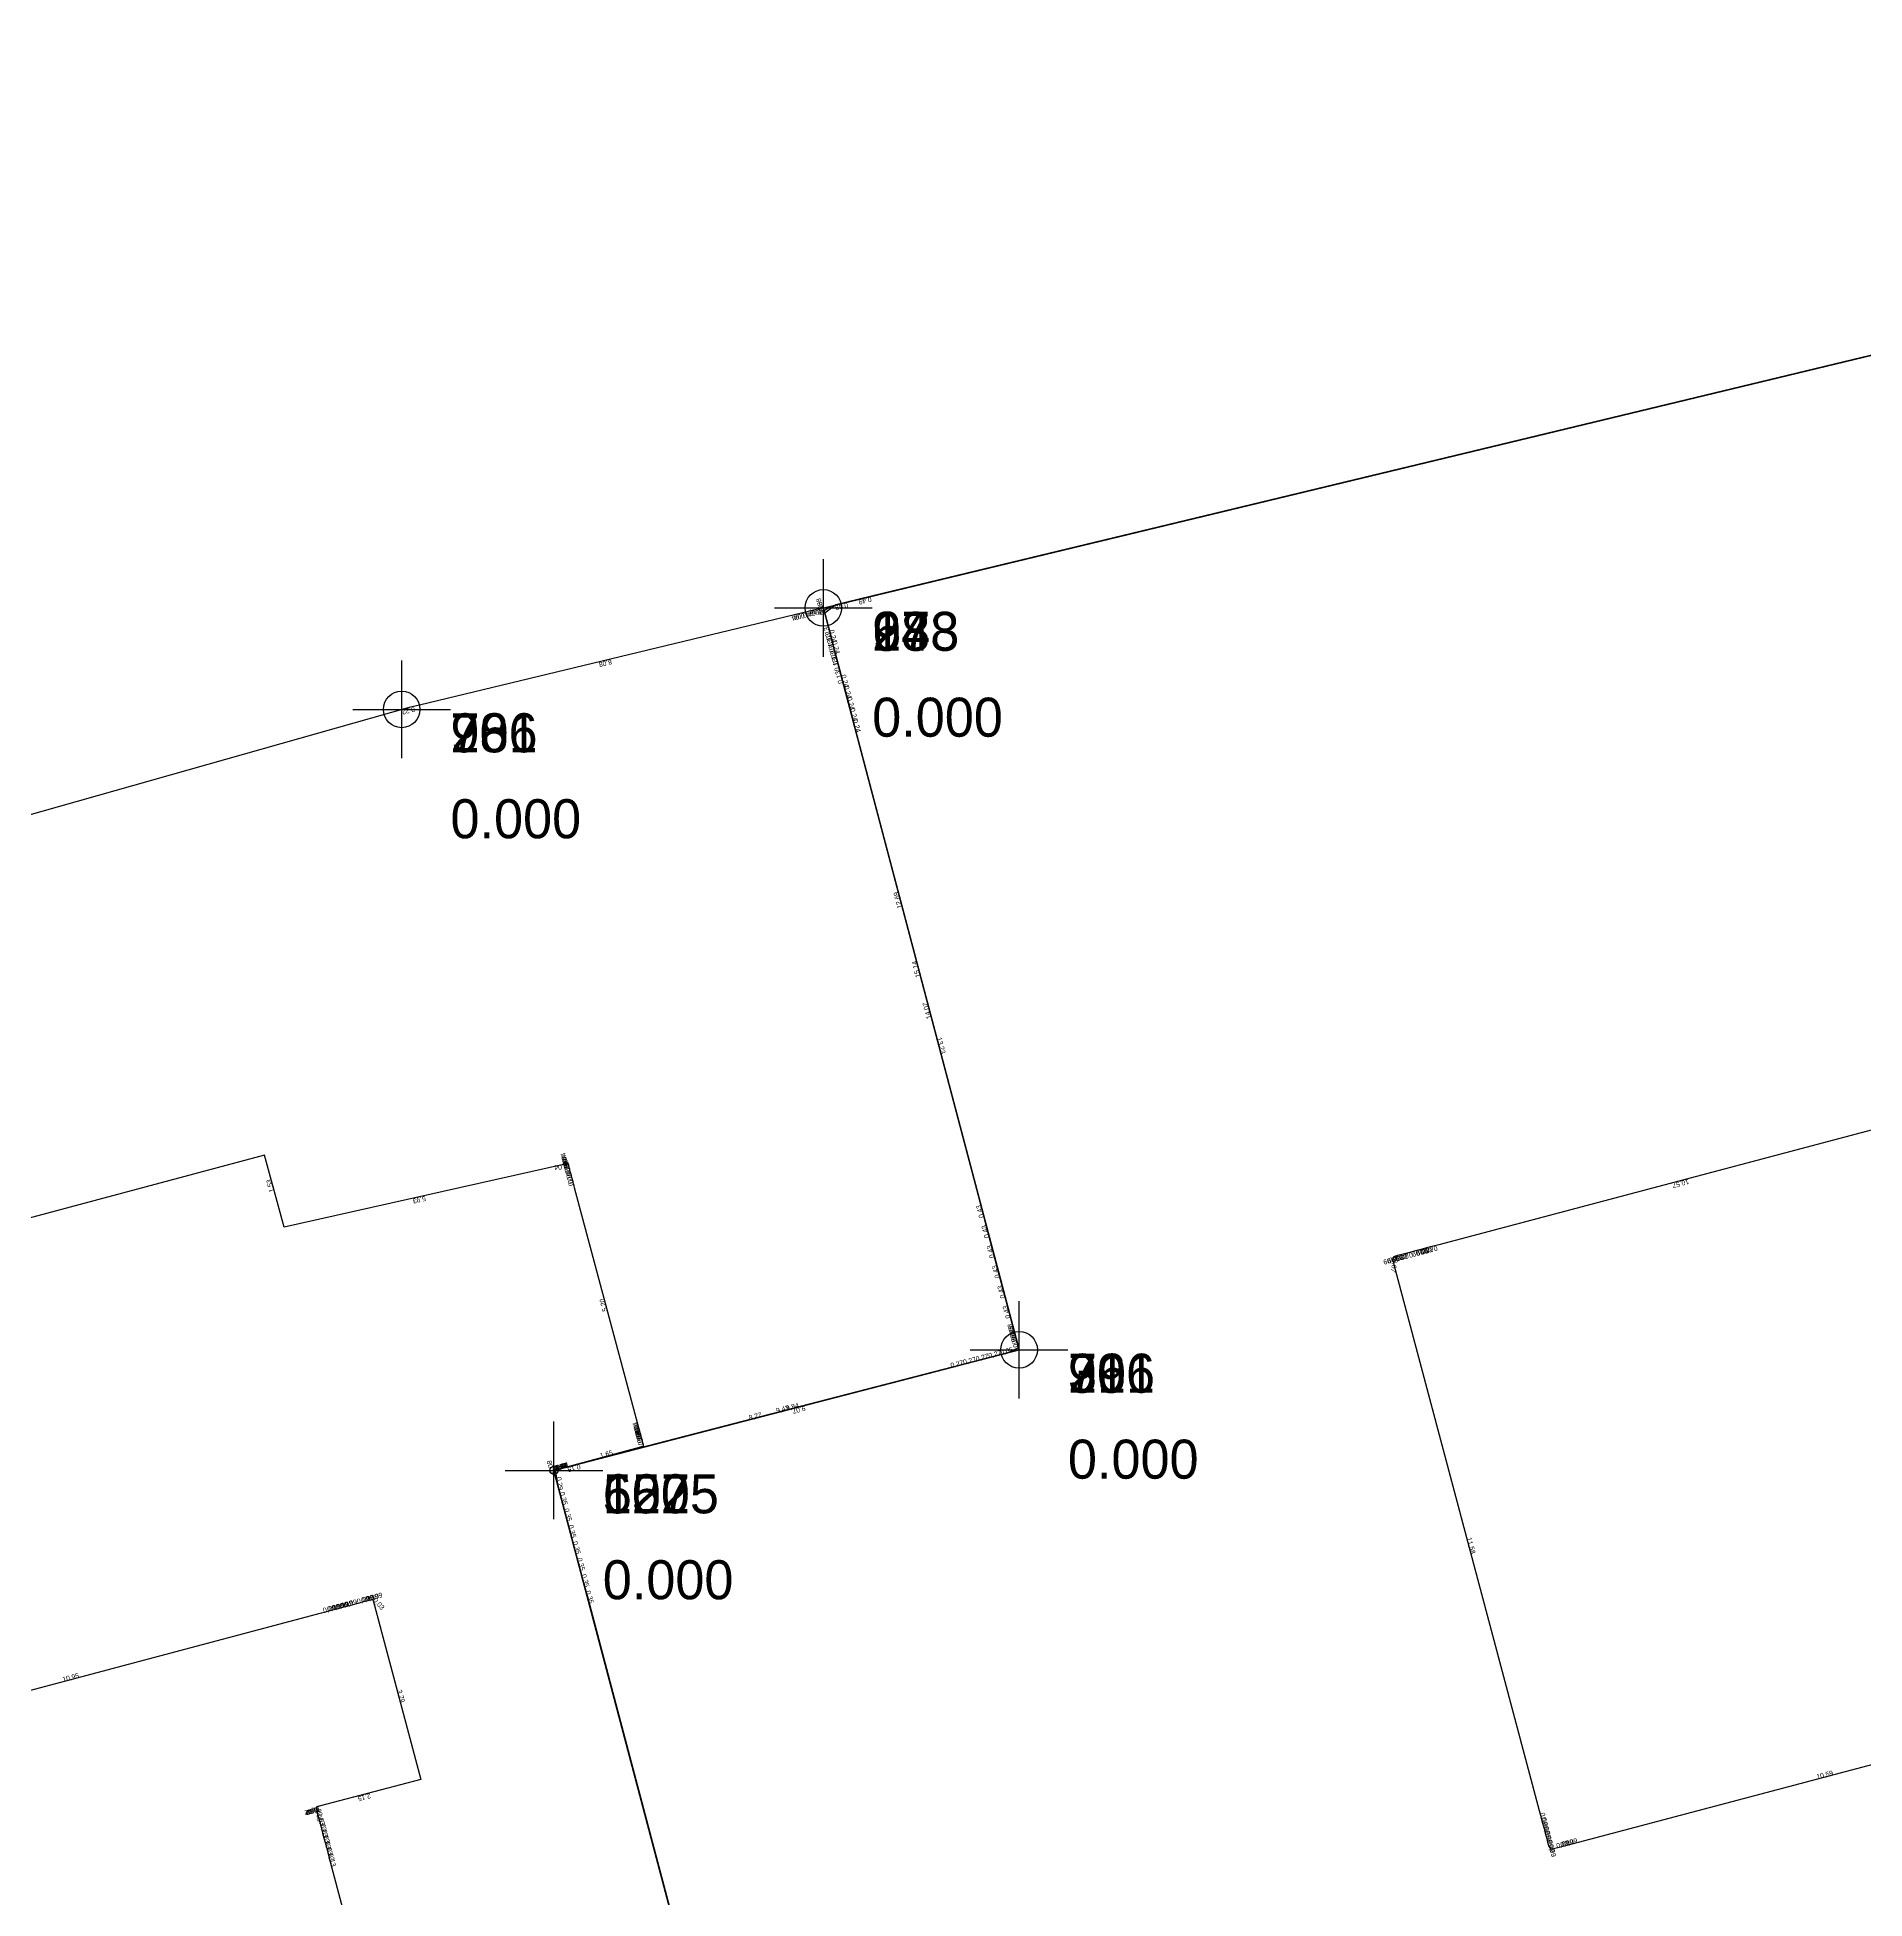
# Model space of a CAD drawing. Header units: metres. Extents: x 581016 to 32581287, y 5319908 to 5321142.
# Drawn here: x 581108.47 to 581145.92, y 5320311.44 to 5320349.58 of the extents above; entities that cross this region are included whole.
import ezdxf
from ezdxf.enums import TextEntityAlignment as Align

# ---------------------------------------------------------------- set-up
doc = ezdxf.new("R2010")
doc.units = ezdxf.units.M
doc.header["$PDMODE"] = 2
doc.header["$PDSIZE"] = 1
for name, color, linetype in [('EdgeLengths', 7, 'Continuous'), ('Flurstuecksgrenzedxf', 7, 'Continuous'), ('Gebaeudeumrissliniedxf', 7, 'Continuous'), ('Grenzpunktdxf', 7, 'Continuous'), ('Grenzpunktunabgemarktdxf', 7, 'Continuous'), ('PointHeights', 7, 'Continuous'), ('PointNames', 7, 'Continuous'), ('UmringIndustrieUGewerbefldxf', 7, 'Continuous'), ('UmringPWohnbauFldxf', 7, 'Continuous')]:
    doc.layers.add(name, color=color, linetype=linetype)

msp = doc.modelspace()

# ---------------------------------------------------------------- linework, layer by layer
at = {"layer": 'Flurstuecksgrenzedxf', "color": 178}
for points in [[(581237.79, 5320365.18), (581125.792, 5320338.182), (581125.313, 5320338.067), (581124.834, 5320337.951), (581124.609, 5320337.782), (581124.669, 5320337.552), (581124.73, 5320337.323), (581124.79, 5320337.093), (581124.851, 5320336.863), (581124.911, 5320336.633), (581124.972, 5320336.404), (581125.033, 5320336.174), (581125.093, 5320335.944), (581125.154, 5320335.715), (581125.214, 5320335.485), (581128.59, 5320322.69), (581119.805, 5320320.413), (581119.661, 5320320.376), (581119.517, 5320320.339), (581119.373, 5320320.301), (581119.229, 5320320.264), (581119.085, 5320320.227), (581119.133, 5320319.942), (581119.223, 5320319.606), (581119.312, 5320319.269), (581119.401, 5320318.932), (581119.49, 5320318.595), (581119.579, 5320318.258), (581119.668, 5320317.921), (581119.758, 5320317.584), (581124.96, 5320297.92)], [(581237.79, 5320365.18), (581125.792, 5320338.182), (581125.313, 5320338.067), (581124.834, 5320337.951), (581124.609, 5320337.782), (581124.669, 5320337.552), (581124.73, 5320337.323), (581124.79, 5320337.093), (581124.851, 5320336.863), (581124.911, 5320336.633), (581124.972, 5320336.404), (581125.033, 5320336.174), (581125.093, 5320335.944), (581125.154, 5320335.715), (581125.214, 5320335.485), (581128.59, 5320322.69), (581119.805, 5320320.413), (581119.661, 5320320.376), (581119.517, 5320320.339), (581119.373, 5320320.301), (581119.229, 5320320.264), (581119.085, 5320320.227), (581119.133, 5320319.942), (581119.223, 5320319.606), (581119.312, 5320319.269), (581119.401, 5320318.932), (581119.49, 5320318.595), (581119.579, 5320318.258), (581119.668, 5320317.921), (581119.758, 5320317.584), (581124.96, 5320297.92)], [(581124.832, 5320298.406), (581119.06, 5320320.22), (581128.192, 5320322.587), (581128.238, 5320322.599), (581128.285, 5320322.611), (581128.332, 5320322.623), (581128.378, 5320322.635), (581128.425, 5320322.647), (581128.471, 5320322.659), (581128.518, 5320322.671), (581128.565, 5320322.683), (581128.581, 5320322.724), (581128.561, 5320322.798), (581128.542, 5320322.872), (581128.522, 5320322.947), (581128.503, 5320323.021), (581124.641, 5320337.66), (581124.621, 5320337.735), (581124.601, 5320337.809), (581124.582, 5320337.883), (581124.542, 5320337.881), (581124.499, 5320337.871), (581124.457, 5320337.86), (581124.415, 5320337.85), (581124.373, 5320337.84), (581124.33, 5320337.83), (581124.288, 5320337.82), (581124.246, 5320337.81), (581124.204, 5320337.799), (581124.161, 5320337.789), (581116.305, 5320335.898), (581116.094, 5320335.847), (581072.74, 5320323.58)], [(581124.832, 5320298.406), (581119.06, 5320320.22), (581128.192, 5320322.587), (581128.238, 5320322.599), (581128.285, 5320322.611), (581128.332, 5320322.623), (581128.378, 5320322.635), (581128.425, 5320322.647), (581128.471, 5320322.659), (581128.518, 5320322.671), (581128.565, 5320322.683), (581128.581, 5320322.724), (581128.561, 5320322.798), (581128.542, 5320322.872), (581128.522, 5320322.947), (581128.503, 5320323.021), (581124.641, 5320337.66), (581124.621, 5320337.735), (581124.601, 5320337.809), (581124.582, 5320337.883), (581124.542, 5320337.881), (581124.499, 5320337.871), (581124.457, 5320337.86), (581124.415, 5320337.85), (581124.373, 5320337.84), (581124.33, 5320337.83), (581124.288, 5320337.82), (581124.246, 5320337.81), (581124.204, 5320337.799), (581124.161, 5320337.789), (581116.305, 5320335.898), (581116.094, 5320335.847), (581072.74, 5320323.58)]]:
    msp.add_lwpolyline(points, dxfattribs=at)
at = {"layer": 'Gebaeudeumrissliniedxf', "color": 178}
for points in [[(581147.41, 5320327.55), (581137.189, 5320324.844), (581137.105, 5320324.822), (581137.02, 5320324.799), (581136.936, 5320324.777), (581136.851, 5320324.754), (581136.767, 5320324.732), (581136.682, 5320324.71), (581136.598, 5320324.687), (581136.513, 5320324.665), (581136.429, 5320324.643), (581136.344, 5320324.62), (581136.26, 5320324.598), (581136.246, 5320324.531), (581136.27, 5320324.439), (581139.248, 5320313.249), (581139.272, 5320313.157), (581139.296, 5320313.065), (581139.321, 5320312.973), (581139.345, 5320312.882), (581139.37, 5320312.79), (581139.394, 5320312.698), (581139.418, 5320312.606), (581139.443, 5320312.515), (581139.485, 5320312.457), (581139.569, 5320312.479), (581139.653, 5320312.501), (581139.737, 5320312.523), (581139.82, 5320312.545), (581150.061, 5320315.255)], [(581147.41, 5320327.55), (581137.189, 5320324.844), (581137.105, 5320324.822), (581137.02, 5320324.799), (581136.936, 5320324.777), (581136.851, 5320324.754), (581136.767, 5320324.732), (581136.682, 5320324.71), (581136.598, 5320324.687), (581136.513, 5320324.665), (581136.429, 5320324.643), (581136.344, 5320324.62), (581136.26, 5320324.598), (581136.246, 5320324.531), (581136.27, 5320324.439), (581139.248, 5320313.249), (581139.272, 5320313.157), (581139.296, 5320313.065), (581139.321, 5320312.973), (581139.345, 5320312.882), (581139.37, 5320312.79), (581139.394, 5320312.698), (581139.418, 5320312.606), (581139.443, 5320312.515), (581139.485, 5320312.457), (581139.569, 5320312.479), (581139.653, 5320312.501), (581139.737, 5320312.523), (581139.82, 5320312.545), (581150.061, 5320315.255)], [(581124.806, 5320298.499), (581119.081, 5320320.142), (581119.062, 5320320.22), (581119.075, 5320320.224), (581119.088, 5320320.228), (581119.101, 5320320.231), (581119.114, 5320320.235), (581119.127, 5320320.238), (581119.14, 5320320.242), (581119.153, 5320320.245), (581119.166, 5320320.249), (581119.179, 5320320.252), (581119.192, 5320320.256), (581119.206, 5320320.26), (581119.219, 5320320.263), (581120.815, 5320320.697), (581120.828, 5320320.7), (581120.841, 5320320.704), (581120.854, 5320320.708), (581120.867, 5320320.711), (581120.88, 5320320.715), (581120.893, 5320320.718), (581120.894, 5320320.741), (581120.883, 5320320.782), (581120.872, 5320320.823), (581120.861, 5320320.864), (581120.85, 5320320.905), (581120.839, 5320320.946), (581120.828, 5320320.988), (581119.484, 5320326.011), (581119.473, 5320326.052), (581119.462, 5320326.093), (581119.451, 5320326.134), (581119.44, 5320326.175), (581119.429, 5320326.217), (581119.418, 5320326.258), (581119.406, 5320326.299), (581119.395, 5320326.34), (581119.384, 5320326.381), (581119.373, 5320326.423), (581119.362, 5320326.464), (581119.351, 5320326.505), (581119.314, 5320326.502), (581113.53, 5320325.2), (581113.13, 5320326.68), (581099.823, 5320323.121)], [(581124.806, 5320298.499), (581119.081, 5320320.142), (581119.062, 5320320.22), (581119.075, 5320320.224), (581119.088, 5320320.228), (581119.101, 5320320.231), (581119.114, 5320320.235), (581119.127, 5320320.238), (581119.14, 5320320.242), (581119.153, 5320320.245), (581119.166, 5320320.249), (581119.179, 5320320.252), (581119.192, 5320320.256), (581119.206, 5320320.26), (581119.219, 5320320.263), (581120.815, 5320320.697), (581120.828, 5320320.7), (581120.841, 5320320.704), (581120.854, 5320320.708), (581120.867, 5320320.711), (581120.88, 5320320.715), (581120.893, 5320320.718), (581120.894, 5320320.741), (581120.883, 5320320.782), (581120.872, 5320320.823), (581120.861, 5320320.864), (581120.85, 5320320.905), (581120.839, 5320320.946), (581120.828, 5320320.988), (581119.484, 5320326.011), (581119.473, 5320326.052), (581119.462, 5320326.093), (581119.451, 5320326.134), (581119.44, 5320326.175), (581119.429, 5320326.217), (581119.418, 5320326.258), (581119.406, 5320326.299), (581119.395, 5320326.34), (581119.384, 5320326.381), (581119.373, 5320326.423), (581119.362, 5320326.464), (581119.351, 5320326.505), (581119.314, 5320326.502), (581113.53, 5320325.2), (581113.13, 5320326.68), (581099.823, 5320323.121)], [(581103.714, 5320314.49), (581114.298, 5320317.301), (581114.385, 5320317.324), (581114.472, 5320317.347), (581114.558, 5320317.37), (581114.645, 5320317.393), (581114.732, 5320317.416), (581114.819, 5320317.439), (581114.905, 5320317.462), (581114.992, 5320317.485), (581115.079, 5320317.508), (581115.166, 5320317.531), (581115.252, 5320317.554), (581115.339, 5320317.577), (581115.356, 5320317.557), (581116.33, 5320313.89), (581114.251, 5320313.339), (581114.235, 5320313.335), (581114.22, 5320313.331), (581114.205, 5320313.327), (581114.19, 5320313.323), (581114.192, 5320313.274), (581114.224, 5320313.153), (581114.257, 5320313.032), (581114.289, 5320312.91), (581114.321, 5320312.789), (581114.354, 5320312.668), (581114.386, 5320312.546), (581114.418, 5320312.425), (581114.45, 5320312.303), (581118.72, 5320296.25)], [(581103.714, 5320314.49), (581114.298, 5320317.301), (581114.385, 5320317.324), (581114.472, 5320317.347), (581114.558, 5320317.37), (581114.645, 5320317.393), (581114.732, 5320317.416), (581114.819, 5320317.439), (581114.905, 5320317.462), (581114.992, 5320317.485), (581115.079, 5320317.508), (581115.166, 5320317.531), (581115.252, 5320317.554), (581115.339, 5320317.577), (581115.356, 5320317.557), (581116.33, 5320313.89), (581114.251, 5320313.339), (581114.235, 5320313.335), (581114.22, 5320313.331), (581114.205, 5320313.327), (581114.19, 5320313.323), (581114.192, 5320313.274), (581114.224, 5320313.153), (581114.257, 5320313.032), (581114.289, 5320312.91), (581114.321, 5320312.789), (581114.354, 5320312.668), (581114.386, 5320312.546), (581114.418, 5320312.425), (581114.45, 5320312.303), (581118.72, 5320296.25)]]:
    msp.add_lwpolyline(points, dxfattribs=at)
at = {"layer": 'Grenzpunktdxf', "color": 178}
for centre in [(581124.58, 5320337.89), (581124.58, 5320337.89), (581124.58, 5320337.89), (581124.58, 5320337.89), (581115.94, 5320335.81), (581115.94, 5320335.81), (581115.94, 5320335.81), (581115.94, 5320335.81), (581128.59, 5320322.69), (581128.59, 5320322.69), (581128.59, 5320322.69), (581128.59, 5320322.69)]:
    msp.add_circle(centre, 0.375, dxfattribs=at)
at = {"layer": 'Grenzpunktdxf', "linetype": 'Continuous'}
for p in [(581124.58, 5320337.89), (581124.58, 5320337.89), (581124.58, 5320337.89), (581124.58, 5320337.89), (581115.94, 5320335.81), (581115.94, 5320335.81), (581115.94, 5320335.81), (581115.94, 5320335.81), (581128.59, 5320322.69), (581128.59, 5320322.69), (581128.59, 5320322.69), (581128.59, 5320322.69)]:
    msp.add_point(p, dxfattribs=at)
at = {"layer": 'Grenzpunktunabgemarktdxf', "color": 178}
msp.add_circle((581119.06, 5320320.22), 0.0833, dxfattribs=at)
msp.add_circle((581119.06, 5320320.22), 0.0833, dxfattribs=at)
at = {"layer": 'Grenzpunktunabgemarktdxf', "linetype": 'Continuous'}
msp.add_point((581119.06, 5320320.22), dxfattribs=at)
msp.add_point((581119.06, 5320320.22), dxfattribs=at)
msp.add_point((581119.06, 5320320.22), dxfattribs=at)
msp.add_point((581119.06, 5320320.22), dxfattribs=at)
at = {"layer": 'UmringIndustrieUGewerbefldxf', "color": 178}
msp.add_lwpolyline([(581124.53, 5320299.545), (581119.06, 5320320.22), (581127.069, 5320322.296), (581127.328, 5320322.363), (581127.586, 5320322.43), (581127.845, 5320322.497), (581128.103, 5320322.564), (581128.361, 5320322.631), (581128.578, 5320322.737), (581128.469, 5320323.149), (581128.36, 5320323.561), (581128.251, 5320323.974), (581128.143, 5320324.386), (581128.034, 5320324.798), (581127.925, 5320325.21), (581127.817, 5320325.622), (581124.58, 5320337.89), (581232.912, 5320364.004)], dxfattribs=at)
msp.add_lwpolyline([(581124.53, 5320299.545), (581119.06, 5320320.22), (581127.069, 5320322.296), (581127.328, 5320322.363), (581127.586, 5320322.43), (581127.845, 5320322.497), (581128.103, 5320322.564), (581128.361, 5320322.631), (581128.578, 5320322.737), (581128.469, 5320323.149), (581128.36, 5320323.561), (581128.251, 5320323.974), (581128.143, 5320324.386), (581128.034, 5320324.798), (581127.925, 5320325.21), (581127.817, 5320325.622), (581124.58, 5320337.89), (581232.912, 5320364.004)], dxfattribs=at)
at = {"layer": 'UmringPWohnbauFldxf', "color": 178}
msp.add_lwpolyline([(581124.931, 5320298.029), (581119.06, 5320320.22), (581128.59, 5320322.69), (581125.001, 5320336.296), (581124.967, 5320336.424), (581124.933, 5320336.552), (581124.899, 5320336.681), (581124.865, 5320336.809), (581124.831, 5320336.937), (581124.797, 5320337.066), (581124.764, 5320337.194), (581124.73, 5320337.323), (581124.696, 5320337.451), (581124.662, 5320337.579), (581124.628, 5320337.708), (581124.594, 5320337.836), (581124.735, 5320337.927), (581235.282, 5320364.575)], dxfattribs=at)
msp.add_lwpolyline([(581124.931, 5320298.029), (581119.06, 5320320.22), (581128.59, 5320322.69), (581125.001, 5320336.296), (581124.967, 5320336.424), (581124.933, 5320336.552), (581124.899, 5320336.681), (581124.865, 5320336.809), (581124.831, 5320336.937), (581124.797, 5320337.066), (581124.764, 5320337.194), (581124.73, 5320337.323), (581124.696, 5320337.451), (581124.662, 5320337.579), (581124.628, 5320337.708), (581124.594, 5320337.836), (581124.735, 5320337.927), (581235.282, 5320364.575)], dxfattribs=at)

# ---------------------------------------------------------------- texts
at = {"layer": 'EdgeLengths', "linetype": 'Continuous'}
for s, rotation, p in [('0,04', -166.4641, (581124.478, 5320337.856)), ('0,04', -166.4641, (581124.478, 5320337.856)), ('0,04', -166.4641, (581124.52, 5320337.866)), ('0,04', -166.4641, (581124.52, 5320337.866)), ('0,04', -176.4556, (581124.562, 5320337.872)), ('0,04', -176.4556, (581124.562, 5320337.872)), ('0,08', 104.7788, (581124.592, 5320337.836)), ('0,08', 104.7788, (581124.592, 5320337.836)), ('0,08', 104.7788, (581124.611, 5320337.762)), ('0,13', 104.7788, (581124.611, 5320337.762)), ('0,08', 104.7788, (581124.611, 5320337.762)), ('0,13', 104.7788, (581124.611, 5320337.762)), ('0,08', 104.7788, (581124.631, 5320337.687)), ('0,08', 104.7788, (581124.631, 5320337.687)), ('0,13', 104.7788, (581124.645, 5320337.633)), ('0,13', 104.7788, (581124.645, 5320337.633)), ('0,17', 32.9989, (581124.665, 5320337.872)), ('0,17', 32.9989, (581124.665, 5320337.872)), ('0,49', -166.4407, (581125.073, 5320337.999)), ('0,49', -166.4407, (581125.073, 5320337.999)), ('0,49', -166.4407, (581125.553, 5320338.115)), ('0,49', -166.4407, (581125.553, 5320338.115)), ('0,04', -166.4641, (581124.183, 5320337.784)), ('0,04', -166.4641, (581124.183, 5320337.784)), ('0,04', -166.4641, (581124.225, 5320337.794)), ('0,04', -166.4641, (581124.225, 5320337.794)), ('0,04', -166.4641, (581124.267, 5320337.805)), ('0,04', -166.4641, (581124.267, 5320337.805)), ('0,04', -166.4641, (581124.309, 5320337.815)), ('0,04', -166.4641, (581124.309, 5320337.815)), ('0,04', -166.4641, (581124.352, 5320337.825)), ('0,04', -166.4641, (581124.352, 5320337.825)), ('0,04', -166.4641, (581124.394, 5320337.835)), ('0,04', -166.4641, (581124.394, 5320337.835)), ('0,04', -166.4641, (581124.436, 5320337.845)), ('0,04', -166.4641, (581124.436, 5320337.845)), ('0,13', 104.7788, (581124.679, 5320337.505)), ('0,13', 104.7788, (581124.679, 5320337.505)), ('0,28', -143.0723, (581124.721, 5320337.857)), ('0,28', -143.0723, (581124.721, 5320337.857)), ('0,13', 104.7788, (581124.713, 5320337.377)), ('0,13', 104.7788, (581124.713, 5320337.377)), ('0,13', 104.7788, (581124.747, 5320337.248)), ('0,13', 104.7788, (581124.747, 5320337.248)), ('0,24', -75.2212, (581124.639, 5320337.657)), ('0,24', -75.2212, (581124.639, 5320337.657)), ('0,13', 104.7788, (581124.78, 5320337.12)), ('0,13', 104.7788, (581124.78, 5320337.12)), ('0,13', 104.7788, (581124.814, 5320336.992)), ('0,13', 104.7788, (581124.814, 5320336.992)), ('0,13', 104.7788, (581124.848, 5320336.863)), ('0,13', 104.7788, (581124.848, 5320336.863)), ('0,24', -75.2212, (581124.699, 5320337.427)), ('0,24', -75.2212, (581124.699, 5320337.427)), ('0,24', -75.2212, (581124.76, 5320337.198)), ('0,24', -75.2212, (581124.76, 5320337.198)), ('8,08', -166.4641, (581120.233, 5320336.834)), ('8,08', -166.4641, (581120.233, 5320336.834)), ('0,13', 104.7788, (581124.882, 5320336.735)), ('0,13', 104.7788, (581124.882, 5320336.735)), ('0,13', 104.7788, (581124.916, 5320336.607)), ('0,13', 104.7788, (581124.916, 5320336.607)), ('0,13', 104.7788, (581124.95, 5320336.478)), ('0,13', 104.7788, (581124.95, 5320336.478)), ('0,24', -75.2212, (581124.821, 5320336.968)), ('0,24', -75.2212, (581124.821, 5320336.968)), ('0,24', -75.2212, (581124.881, 5320336.738)), ('0,24', -75.2212, (581124.881, 5320336.738)), ('0,13', 104.7788, (581124.984, 5320336.35)), ('0,13', 104.7788, (581124.984, 5320336.35)), ('0,24', -75.2212, (581124.942, 5320336.509)), ('0,24', -75.2212, (581124.942, 5320336.509)), ('0,24', -75.2212, (581125.002, 5320336.279)), ('0,24', -75.2212, (581125.002, 5320336.279)), ('0,24', -75.2212, (581125.063, 5320336.049)), ('0,24', -75.2212, (581125.063, 5320336.049)), ('0,22', -166.4641, (581116.199, 5320335.862)), ('0,22', -166.4641, (581116.199, 5320335.862)), ('0,24', -75.2212, (581125.124, 5320335.82)), ('0,24', -75.2212, (581125.124, 5320335.82)), ('0,24', -75.2212, (581125.184, 5320335.59)), ('0,24', -75.2212, (581125.184, 5320335.59)), ('12,69', 104.7788, (581126.198, 5320331.746)), ('12,69', 104.7788, (581126.198, 5320331.746)), ('15,14', 104.7788, (581126.572, 5320330.331)), ('15,14', 104.7788, (581126.572, 5320330.331)), ('14,07', 104.7788, (581126.795, 5320329.483)), ('14,07', 104.7788, (581126.795, 5320329.483)), ('13,23', -75.2212, (581126.902, 5320329.078)), ('13,23', -75.2212, (581126.902, 5320329.078)), ('0,04', -175.4304, (581119.333, 5320326.493)), ('0,04', -175.4304, (581119.333, 5320326.493)), ('0,04', 104.9868, (581119.357, 5320326.474)), ('0,04', 104.9868, (581119.357, 5320326.474)), ('0,04', 104.9868, (581119.368, 5320326.433)), ('0,04', 104.9868, (581119.368, 5320326.433)), ('0,04', 104.9868, (581119.379, 5320326.392)), ('0,04', 104.9868, (581119.379, 5320326.392)), ('0,04', 104.9868, (581119.39, 5320326.351)), ('0,04', 104.9868, (581119.39, 5320326.351)), ('0,04', 104.9868, (581119.401, 5320326.31)), ('0,04', 104.9868, (581119.401, 5320326.31)), ('0,04', 104.9868, (581119.412, 5320326.268)), ('0,04', 104.9868, (581119.412, 5320326.268)), ('0,04', 104.9868, (581119.423, 5320326.227)), ('0,04', 104.9868, (581119.423, 5320326.227)), ('0,04', 104.9868, (581119.434, 5320326.186)), ('0,04', 104.9868, (581119.434, 5320326.186)), ('1,53', 105.124, (581113.33, 5320325.93)), ('1,53', 105.124, (581113.33, 5320325.93)), ('0,04', 104.9868, (581119.445, 5320326.145)), ('0,04', 104.9868, (581119.445, 5320326.145)), ('0,04', 104.9868, (581119.456, 5320326.104)), ('0,04', 104.9868, (581119.456, 5320326.104)), ('0,04', 104.9868, (581119.467, 5320326.063)), ('0,04', 104.9868, (581119.467, 5320326.063)), ('0,04', 104.9868, (581119.478, 5320326.021)), ('0,04', 104.9868, (581119.478, 5320326.021)), ('10,57', -165.1707, (581142.299, 5320326.187)), ('10,57', -165.1707, (581142.299, 5320326.187)), ('5,93', -167.3149, (581116.422, 5320325.841)), ('5,93', -167.3149, (581116.422, 5320325.841)), ('0,43', 104.7788, (581127.871, 5320325.406)), ('0,43', 104.7788, (581127.871, 5320325.406)), ('0,43', 104.7788, (581127.98, 5320324.994)), ('0,43', 104.7788, (581127.98, 5320324.994)), ('0,43', 104.7788, (581128.088, 5320324.582)), ('0,43', 104.7788, (581128.088, 5320324.582)), ('0,09', -165.1707, (581136.302, 5320324.599)), ('0,09', -165.1707, (581136.302, 5320324.599)), ('0,09', -165.1707, (581136.387, 5320324.621)), ('0,09', -165.1707, (581136.387, 5320324.621)), ('0,07', -101.7789, (581136.253, 5320324.554)), ('0,07', -101.7789, (581136.253, 5320324.554)), ('0,09', -165.1707, (581136.471, 5320324.644)), ('0,09', -165.1707, (581136.471, 5320324.644)), ('0,09', -165.1707, (581136.555, 5320324.666)), ('0,09', -165.1707, (581136.555, 5320324.666)), ('0,09', -165.1707, (581136.64, 5320324.689)), ('0,09', -165.1707, (581136.64, 5320324.689)), ('0,09', -165.1707, (581136.724, 5320324.711)), ('0,09', -165.1707, (581136.724, 5320324.711)), ('0,09', -165.1707, (581136.809, 5320324.733)), ('0,09', -165.1707, (581136.809, 5320324.733)), ('0,09', -165.1707, (581136.893, 5320324.756)), ('0,09', -165.1707, (581136.893, 5320324.756)), ('0,09', -165.1707, (581136.978, 5320324.778)), ('0,09', -165.1707, (581136.978, 5320324.778)), ('0,09', -165.1707, (581137.062, 5320324.8)), ('0,09', -165.1707, (581137.062, 5320324.8)), ('0,09', -165.1707, (581137.147, 5320324.823)), ('0,09', -165.1707, (581137.147, 5320324.823)), ('0,43', 104.7788, (581128.197, 5320324.17)), ('0,43', 104.7788, (581128.197, 5320324.17)), ('0,09', -75.1009, (581136.258, 5320324.475)), ('0,09', -75.1009, (581136.258, 5320324.475)), ('0,43', 104.7788, (581128.306, 5320323.758)), ('0,43', 104.7788, (581128.306, 5320323.758)), ('5,20', 104.9868, (581120.156, 5320323.489)), ('5,20', 104.9868, (581120.156, 5320323.489)), ('0,43', 104.7788, (581128.414, 5320323.345)), ('0,43', 104.7788, (581128.414, 5320323.345)), ('0,08', 104.7788, (581128.512, 5320322.974)), ('0,08', 104.7788, (581128.512, 5320322.974)), ('0,43', 104.7788, (581128.523, 5320322.933)), ('0,43', 104.7788, (581128.523, 5320322.933)), ('0,08', 104.7788, (581128.532, 5320322.9)), ('0,08', 104.7788, (581128.532, 5320322.9)), ('0,08', 104.7788, (581128.552, 5320322.825)), ('0,08', 104.7788, (581128.552, 5320322.825)), ('0,08', 104.7788, (581128.571, 5320322.751)), ('0,08', 104.7788, (581128.571, 5320322.751)), ('0,27', 14.5303, (581127.715, 5320322.453)), ('0,27', 14.5303, (581127.715, 5320322.453)), ('0,27', 14.5303, (581127.974, 5320322.52)), ('0,27', 14.5303, (581127.974, 5320322.52)), ('0,05', 14.5303, (581128.215, 5320322.583)), ('0,05', 14.5303, (581128.215, 5320322.583)), ('0,27', 14.5303, (581128.232, 5320322.587)), ('0,27', 14.5303, (581128.232, 5320322.587)), ('0,05', 14.5303, (581128.262, 5320322.595)), ('0,05', 14.5303, (581128.262, 5320322.595)), ('0,05', 14.5303, (581128.308, 5320322.607)), ('0,05', 14.5303, (581128.308, 5320322.607)), ('0,05', 14.5303, (581128.355, 5320322.619)), ('0,05', 14.5303, (581128.355, 5320322.619)), ('0,05', 14.5303, (581128.402, 5320322.631)), ('0,05', 14.5303, (581128.402, 5320322.631)), ('0,05', 14.5303, (581128.448, 5320322.643)), ('0,05', 14.5303, (581128.448, 5320322.643)), ('0,24', 26.2349, (581128.469, 5320322.674)), ('0,24', 26.2349, (581128.469, 5320322.674)), ('0,05', 14.5303, (581128.495, 5320322.655)), ('0,05', 14.5303, (581128.495, 5320322.655)), ('0,04', 67.7638, (581128.573, 5320322.694)), ('0,04', 67.7638, (581128.573, 5320322.694)), ('0,05', 14.5303, (581128.541, 5320322.667)), ('0,05', 14.5303, (581128.541, 5320322.667)), ('0,27', 14.5303, (581127.199, 5320322.319)), ('0,27', 14.5303, (581127.199, 5320322.319)), ('0,27', 14.5303, (581127.457, 5320322.386)), ('0,27', 14.5303, (581127.457, 5320322.386)), ('9,43', 14.5303, (581123.626, 5320321.393)), ('9,43', 14.5303, (581123.626, 5320321.393)), ('9,84', 14.5303, (581123.825, 5320321.445)), ('9,84', 14.5303, (581123.825, 5320321.445)), ('9,07', -165.4697, (581124.198, 5320321.542)), ('9,07', -165.4697, (581124.198, 5320321.542)), ('0,04', 104.9868, (581120.834, 5320320.957)), ('0,04', 104.9868, (581120.834, 5320320.957)), ('0,04', 104.9868, (581120.845, 5320320.916)), ('0,04', 104.9868, (581120.845, 5320320.916)), ('0,04', 104.9868, (581120.856, 5320320.875)), ('0,04', 104.9868, (581120.856, 5320320.875)), ('0,04', 104.9868, (581120.867, 5320320.834)), ('0,04', 104.9868, (581120.867, 5320320.834)), ('8,27', 14.5303, (581123.065, 5320321.248)), ('8,27', 14.5303, (581123.065, 5320321.248)), ('0,04', 104.9868, (581120.878, 5320320.792)), ('0,04', 104.9868, (581120.878, 5320320.792)), ('0,04', 104.9868, (581120.889, 5320320.751)), ('0,04', 104.9868, (581120.889, 5320320.751)), ('0,02', 87.3603, (581120.894, 5320320.719)), ('0,02', 87.3603, (581120.894, 5320320.719)), ('0,01', 15.2024, (581120.821, 5320320.689)), ('0,01', 15.2024, (581120.821, 5320320.689)), ('0,01', 15.2024, (581120.835, 5320320.692)), ('0,01', 15.2024, (581120.835, 5320320.692)), ('0,01', 15.2024, (581120.848, 5320320.696)), ('0,01', 15.2024, (581120.848, 5320320.696)), ('0,01', 15.2024, (581120.861, 5320320.699)), ('0,01', 15.2024, (581120.861, 5320320.699)), ('0,01', 15.2024, (581120.874, 5320320.703)), ('0,01', 15.2024, (581120.874, 5320320.703)), ('0,01', 15.2024, (581120.887, 5320320.706)), ('0,01', 15.2024, (581120.887, 5320320.706)), ('0,08', 103.5951, (581119.071, 5320320.171)), ('0,08', 103.5951, (581119.071, 5320320.171)), ('0,01', 15.2024, (581119.068, 5320320.212)), ('0,01', 15.2024, (581119.068, 5320320.212)), ('0,01', 15.2024, (581119.081, 5320320.216)), ('0,01', 15.2024, (581119.081, 5320320.216)), ('0,01', 15.2024, (581119.094, 5320320.219)), ('0,01', 15.2024, (581119.094, 5320320.219)), ('0,01', 15.2024, (581119.107, 5320320.223)), ('0,01', 15.2024, (581119.107, 5320320.223)), ('0,01', 15.2024, (581119.121, 5320320.226)), ('0,01', 15.2024, (581119.121, 5320320.226)), ('0,01', 15.2024, (581119.134, 5320320.23)), ('0,01', 15.2024, (581119.134, 5320320.23)), ('0,01', 15.2024, (581119.147, 5320320.234)), ('0,01', 15.2024, (581119.147, 5320320.234)), ('0,01', 15.2024, (581119.16, 5320320.237)), ('0,01', 15.2024, (581119.16, 5320320.237)), ('0,01', 15.2024, (581119.173, 5320320.241)), ('0,01', 15.2024, (581119.173, 5320320.241)), ('0,01', 15.2024, (581119.186, 5320320.244)), ('0,01', 15.2024, (581119.186, 5320320.244)), ('0,01', 15.2024, (581119.199, 5320320.248)), ('0,01', 15.2024, (581119.199, 5320320.248)), ('0,01', 15.2024, (581119.212, 5320320.251)), ('0,01', 15.2024, (581119.212, 5320320.251)), ('0,15', -165.4697, (581119.589, 5320320.347)), ('0,15', -165.4697, (581119.589, 5320320.347)), ('0,15', -165.4697, (581119.733, 5320320.385)), ('0,15', -165.4697, (581119.733, 5320320.385)), ('1,65', 15.2024, (581120.017, 5320320.47)), ('1,65', 15.2024, (581120.017, 5320320.47)), ('0,15', -165.4697, (581119.157, 5320320.235)), ('0,15', -165.4697, (581119.157, 5320320.235)), ('0,15', -165.4697, (581119.301, 5320320.273)), ('0,15', -165.4697, (581119.301, 5320320.273)), ('0,29', -80.4084, (581119.109, 5320320.075)), ('0,29', -80.4084, (581119.109, 5320320.075)), ('0,15', -165.4697, (581119.445, 5320320.31)), ('0,15', -165.4697, (581119.445, 5320320.31)), ('0,35', -75.1806, (581119.178, 5320319.764)), ('0,35', -75.1806, (581119.178, 5320319.764)), ('0,35', -75.1806, (581119.267, 5320319.427)), ('0,35', -75.1806, (581119.267, 5320319.427)), ('0,35', -75.1806, (581119.356, 5320319.09)), ('0,35', -75.1806, (581119.356, 5320319.09)), ('11,58', -75.1009, (581137.759, 5320318.834)), ('11,58', -75.1009, (581137.759, 5320318.834)), ('0,35', -75.1806, (581119.445, 5320318.753)), ('0,35', -75.1806, (581119.445, 5320318.753)), ('0,35', -75.1806, (581119.535, 5320318.416)), ('0,35', -75.1806, (581119.535, 5320318.416)), ('0,35', -75.1806, (581119.624, 5320318.079)), ('0,35', -75.1806, (581119.624, 5320318.079)), ('0,09', 14.8729, (581115.036, 5320317.486)), ('0,09', 14.8729, (581115.036, 5320317.486)), ('0,09', 14.8729, (581115.122, 5320317.51)), ('0,09', 14.8729, (581115.122, 5320317.51)), ('0,09', 14.8729, (581115.209, 5320317.533)), ('0,09', 14.8729, (581115.209, 5320317.533)), ('0,09', 14.8729, (581115.296, 5320317.556)), ('0,09', 14.8729, (581115.296, 5320317.556)), ('0,35', -75.1806, (581119.713, 5320317.742)), ('0,35', -75.1806, (581119.713, 5320317.742)), ('0,09', 14.8729, (581114.341, 5320317.302)), ('0,09', 14.8729, (581114.341, 5320317.302)), ('0,09', 14.8729, (581114.428, 5320317.325)), ('0,09', 14.8729, (581114.428, 5320317.325)), ('0,09', 14.8729, (581114.515, 5320317.348)), ('0,09', 14.8729, (581114.515, 5320317.348)), ('0,09', 14.8729, (581114.602, 5320317.371)), ('0,09', 14.8729, (581114.602, 5320317.371)), ('0,09', 14.8729, (581114.688, 5320317.394)), ('0,09', 14.8729, (581114.688, 5320317.394)), ('0,09', 14.8729, (581114.775, 5320317.417)), ('0,09', 14.8729, (581114.775, 5320317.417)), ('0,09', 14.8729, (581114.862, 5320317.44)), ('0,09', 14.8729, (581114.862, 5320317.44)), ('0,09', 14.8729, (581114.949, 5320317.463)), ('0,09', 14.8729, (581114.949, 5320317.463)), ('0,03', -49.8445, (581115.348, 5320317.557)), ('0,03', -49.8445, (581115.348, 5320317.557)), ('10,95', 14.8729, (581109.006, 5320315.885)), ('10,95', 14.8729, (581109.006, 5320315.885)), ('3,79', -75.1266, (581115.843, 5320315.714)), ('3,79', -75.1266, (581115.843, 5320315.714)), ('10,59', 14.8222, (581144.941, 5320313.89)), ('10,59', 14.8222, (581144.941, 5320313.89)), ('2,15', -165.1515, (581115.29, 5320313.604)), ('2,15', -165.1515, (581115.29, 5320313.604)), ('0,02', -165.1515, (581114.197, 5320313.315)), ('0,02', -165.1515, (581114.197, 5320313.315)), ('0,02', -165.1515, (581114.212, 5320313.319)), ('0,02', -165.1515, (581114.212, 5320313.319)), ('0,02', -165.1515, (581114.228, 5320313.323)), ('0,02', -165.1515, (581114.228, 5320313.323)), ('0,02', -165.1515, (581114.243, 5320313.327)), ('0,02', -165.1515, (581114.243, 5320313.327)), ('0,05', -86.9611, (581114.191, 5320313.289)), ('0,05', -86.9611, (581114.191, 5320313.289)), ('0,13', -75.1062, (581114.208, 5320313.204)), ('0,13', -75.1062, (581114.208, 5320313.204)), ('0,13', -75.1062, (581114.241, 5320313.082)), ('0,13', -75.1062, (581114.241, 5320313.082)), ('0,09', -75.1009, (581139.26, 5320313.193)), ('0,09', -75.1009, (581139.26, 5320313.193)), ('0,09', -75.1009, (581139.284, 5320313.101)), ('0,09', -75.1009, (581139.284, 5320313.101)), ('0,13', -75.1062, (581114.273, 5320312.961)), ('0,13', -75.1062, (581114.273, 5320312.961)), ('0,13', -75.1062, (581114.305, 5320312.84)), ('0,13', -75.1062, (581114.305, 5320312.84)), ('0,13', -75.1062, (581114.337, 5320312.718)), ('0,13', -75.1062, (581114.337, 5320312.718)), ('0,09', -75.1009, (581139.309, 5320313.009)), ('0,09', -75.1009, (581139.309, 5320313.009)), ('0,09', -75.1009, (581139.333, 5320312.918)), ('0,09', -75.1009, (581139.333, 5320312.918)), ('0,09', -75.1009, (581139.357, 5320312.826)), ('0,09', -75.1009, (581139.357, 5320312.826)), ('0,09', -75.1009, (581139.382, 5320312.734)), ('0,09', -75.1009, (581139.382, 5320312.734)), ('0,09', 14.8222, (581139.778, 5320312.524)), ('0,09', 14.8222, (581139.778, 5320312.524)), ('0,13', -75.1062, (581114.37, 5320312.597)), ('0,13', -75.1062, (581114.37, 5320312.597)), ('0,13', -75.1062, (581114.402, 5320312.475)), ('0,13', -75.1062, (581114.402, 5320312.475)), ('0,13', -75.1062, (581114.434, 5320312.354)), ('0,13', -75.1062, (581114.434, 5320312.354)), ('0,09', -75.1009, (581139.406, 5320312.642)), ('0,09', -75.1009, (581139.406, 5320312.642)), ('0,09', -75.1009, (581139.431, 5320312.551)), ('0,09', -75.1009, (581139.431, 5320312.551)), ('0,07', -54.2448, (581139.464, 5320312.476)), ('0,07', -54.2448, (581139.464, 5320312.476)), ('0,09', 14.8222, (581139.527, 5320312.458)), ('0,09', 14.8222, (581139.527, 5320312.458)), ('0,09', 14.8222, (581139.611, 5320312.48)), ('0,09', 14.8222, (581139.611, 5320312.48)), ('0,09', 14.8222, (581139.695, 5320312.502)), ('0,09', 14.8222, (581139.695, 5320312.502))]:
    msp.add_text(s, height=0.1, rotation=rotation, dxfattribs=at).set_placement(p)
at = {"layer": 'PointHeights', "linetype": 'Continuous'}
for p in [(581125.58, 5320336.05), (581125.58, 5320336.05), (581125.58, 5320336.05), (581125.58, 5320336.05), (581116.94, 5320333.97), (581116.94, 5320333.97), (581116.94, 5320333.97), (581116.94, 5320333.97), (581129.59, 5320320.85), (581129.59, 5320320.85), (581129.59, 5320320.85), (581129.59, 5320320.85), (581120.06, 5320318.38), (581120.06, 5320318.38), (581120.06, 5320318.38), (581120.06, 5320318.38)]:
    msp.add_text('0.000', height=0.8, dxfattribs=at).set_placement(p, align=Align.TOP_LEFT)
at = {"layer": 'PointNames', "linetype": 'Continuous'}
for s, p in [('948', (581125.58, 5320337.81)), ('273', (581125.58, 5320337.81)), ('688', (581125.58, 5320337.81)), ('13', (581125.58, 5320337.81)), ('961', (581116.94, 5320335.73)), ('26', (581116.94, 5320335.73)), ('286', (581116.94, 5320335.73)), ('701', (581116.94, 5320335.73)), ('31', (581129.59, 5320322.61)), ('966', (581129.59, 5320322.61)), ('291', (581129.59, 5320322.61)), ('706', (581129.59, 5320322.61)), ('550', (581120.06, 5320320.14)), ('600', (581120.06, 5320320.14)), ('1225', (581120.06, 5320320.14)), ('1275', (581120.06, 5320320.14))]:
    msp.add_text(s, height=0.8, dxfattribs=at).set_placement(p, align=Align.TOP_LEFT)

doc.saveas('drawing.dxf')
